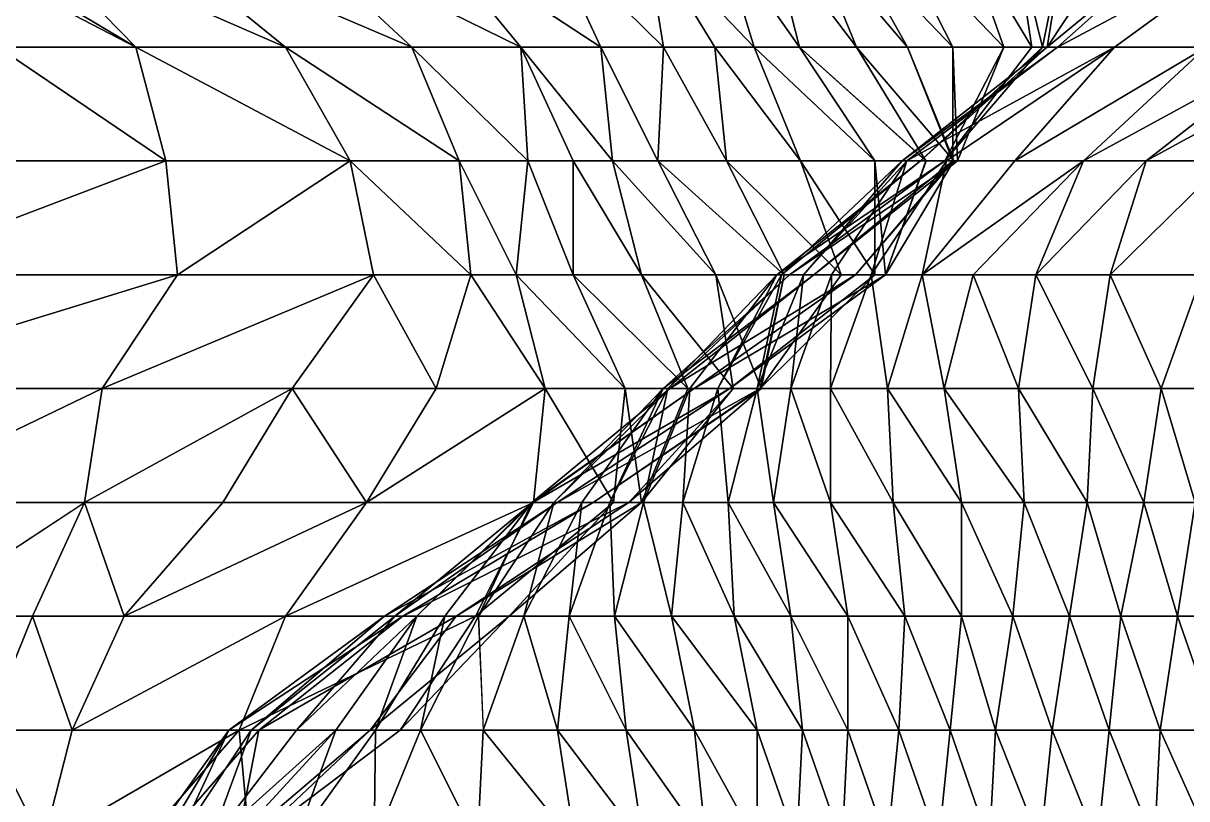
# Model space of a CAD drawing. Header units: metres. Extents: x -137 to 231, y -240 to 234.
# Drawn here: x 75.1 to 136.5, y -75.6 to -34.7 of the extents above; entities that cross this region are included whole.
import ezdxf

# ---------------------------------------------------------------- set-up
doc = ezdxf.new("R2010")
doc.units = ezdxf.units.M

msp = doc.modelspace()

# ---------------------------------------------------------------- linework, layer by layer
for points in [[(81.074646, -36, -421.99994), (70.98799, -30, -427.8235), (69.51628, -30, -421.745), (69.51638, -29.9999, -421.7449)], [(81.074646, -36, -421.99994), (69.51628, -30, -421.745), (73.79547, -36, -419.27438), (73.79557, -35.9999, -419.2743)], [(75.21062, -30, -432.31375), (70.98799, -30, -427.8235), (81.074646, -36, -421.99994), (81.074745, -35.9999, -421.99985)], [(75.21062, -30, -432.31375), (81.074646, -36, -421.99994), (88.96513, -36, -424.3726), (88.96523, -35.9999, -424.3725)], [(81.572845, -30, -435.56873), (75.21062, -30, -432.31375), (88.96513, -36, -424.3726), (88.96523, -35.9999, -424.3725)], [(81.572845, -30, -435.56873), (88.96513, -36, -424.3726), (95.63301, -36, -427.45108), (95.63311, -35.9999, -427.451)], [(89.157684, -30, -438.11783), (81.572845, -30, -435.56873), (95.63301, -36, -427.45108), (95.63311, -35.9999, -427.451)], [(89.157684, -30, -438.11783), (95.63301, -36, -427.45108), (101.38393, -36, -431.05902), (101.384026, -35.9999, -431.05893)], [(96.436874, -30, -440.8434), (89.157684, -30, -438.11783), (101.38393, -36, -431.05902), (101.384026, -35.9999, -431.05893)], [(96.436874, -30, -440.8434), (101.38393, -36, -431.05902), (105.60652, -36, -435.5493), (105.60662, -35.9999, -435.5492)], [(102.79909, -30, -444.09836), (96.436874, -30, -440.8434), (105.60652, -36, -435.5493), (105.60662, -35.9999, -435.5492)], [(102.79909, -30, -444.09836), (105.60652, -36, -435.5493), (108.912186, -36, -440.56897), (108.912285, -35.9999, -440.56888)], [(107.938675, -30, -448.05923), (102.79909, -30, -444.09836), (108.912186, -36, -440.56897), (108.912285, -35.9999, -440.56888)], [(107.938675, -30, -448.05923), (113.68959, -36, -451.66714), (111.85564, -30, -452.72598), (111.855736, -29.9999, -452.7259)], [(107.938675, -30, -448.05923), (108.912186, -36, -440.56897), (111.60652, -36, -445.9416), (111.60662, -35.9999, -445.9415)], [(107.938675, -30, -448.05923), (111.60652, -36, -445.9416), (113.68959, -36, -451.66714), (113.68969, -35.9999, -451.66705)], [(111.85564, -30, -452.72598), (116.07826, -36, -457.21625), (114.55, -30, -458.0986), (114.5501, -29.9999, -458.0985)], [(111.85564, -30, -452.72598), (113.68959, -36, -451.66714), (116.07826, -36, -457.21625), (116.07836, -35.9999, -457.21616)], [(114.55, -30, -458.0986), (119.07826, -36, -462.41238), (116.63301, -30, -463.82416), (116.63311, -29.9999, -463.82407)], [(114.55, -30, -458.0986), (116.07826, -36, -457.21625), (119.07826, -36, -462.41238), (119.07836, -35.9999, -462.4123)], [(116.63301, -30, -463.82416), (121.7726, -36, -467.78503), (118.410385, -30, -469.7262), (118.410484, -29.9999, -469.7261)], [(116.63301, -30, -463.82416), (119.07826, -36, -462.41238), (121.7726, -36, -467.78503), (121.7727, -35.9999, -467.78494)], [(118.410385, -30, -469.7262), (124.1613, -36, -473.3341), (121.10475, -30, -475.09882), (121.10485, -29.9999, -475.09872)], [(118.410385, -30, -469.7262), (121.7726, -36, -467.78503), (124.1613, -36, -473.3341), (124.1614, -35.9999, -473.334)], [(121.10475, -30, -475.09882), (126.85564, -36, -478.70676), (124.71605, -30, -479.94205), (124.71615, -29.9999, -479.94196)], [(121.10475, -30, -475.09882), (124.1613, -36, -473.3341), (126.85564, -36, -478.70676), (126.855736, -35.9999, -478.70667)], [(124.71605, -30, -479.94205), (128.32738, -36, -484.78522), (127.410385, -30, -485.31464), (127.410484, -29.9999, -485.31454)], [(124.71605, -30, -479.94205), (126.85564, -36, -478.70676), (128.32738, -36, -484.78522), (128.32748, -35.9999, -484.78513)], [(127.410385, -30, -485.31464), (128.88213, -36, -491.39316), (130.10475, -30, -490.6873), (130.10486, -29.9999, -490.6872)], [(127.410385, -30, -485.31464), (128.32738, -36, -484.78522), (128.88213, -36, -491.39316), (128.88223, -35.9999, -491.39307)], [(130.10475, -30, -490.6873), (128.88213, -36, -491.39316), (129.13121, -36, -498.17752), (129.13132, -35.9999, -498.17743)], [(130.10475, -30, -490.6873), (129.13121, -36, -498.17752), (133.10475, -30, -495.88342), (133.10486, -29.9999, -495.88333)], [(129.13121, -36, -498.17752), (129.68596, -36, -504.78546), (136.41039, -30, -500.9031), (136.41049, -29.9999, -500.903)], [(129.13121, -36, -498.17752), (136.41039, -30, -500.9031), (133.10475, -30, -495.88342), (133.10486, -29.9999, -495.88333)], [(129.68596, -36, -504.78546), (132.68596, -36, -509.9816), (140.93867, -30, -505.2169), (140.93878, -29.9999, -505.2168)], [(129.68596, -36, -504.78546), (140.93867, -30, -505.2169), (136.41039, -30, -500.9031), (136.41049, -29.9999, -500.903)], [(140.93867, -30, -505.2169), (132.68596, -36, -509.9816), (137.51991, -36, -514.11896), (137.52002, -35.9999, -514.11884)], [(70.48981, -42, -414.2547), (82.659485, -42, -414.15677), (73.79547, -36, -419.27438), (73.79557, -35.9999, -419.2743)], [(81.074646, -36, -421.99994), (73.79547, -36, -419.27438), (82.659485, -42, -414.15677), (82.659584, -41.9999, -414.15668)], [(81.074646, -36, -421.99994), (82.659485, -42, -414.15677), (92.38393, -42, -415.47055), (92.384026, -41.9999, -415.47046)], [(88.96513, -36, -424.3726), (81.074646, -36, -421.99994), (92.38393, -42, -415.47055), (92.384026, -41.9999, -415.47046)], [(88.96513, -36, -424.3726), (92.38393, -42, -415.47055), (98.13484, -42, -419.07846), (98.13494, -41.9999, -419.07837)], [(95.63301, -36, -427.45108), (88.96513, -36, -424.3726), (98.13484, -42, -419.07846), (98.13494, -41.9999, -419.07837)], [(95.63301, -36, -427.45108), (98.13484, -42, -419.07846), (101.74614, -42, -423.92166), (101.74624, -41.9999, -423.92157)], [(101.38393, -36, -431.05902), (95.63301, -36, -427.45108), (101.74614, -42, -423.92166), (101.74624, -41.9999, -423.92157)], [(101.38393, -36, -431.05902), (106.21785, -42, -435.19635), (105.60652, -36, -435.5493), (105.60662, -35.9999, -435.5492)], [(101.38393, -36, -431.05902), (101.74614, -42, -423.92166), (104.13484, -42, -429.47076), (104.13494, -41.9999, -429.47067)], [(101.38393, -36, -431.05902), (104.13484, -42, -429.47076), (106.21785, -42, -435.19635), (106.21795, -41.9999, -435.19626)], [(105.60652, -36, -435.5493), (108.60652, -42, -440.74542), (108.912186, -36, -440.56897), (108.912285, -35.9999, -440.56888)], [(105.60652, -36, -435.5493), (106.21785, -42, -435.19635), (108.60652, -42, -440.74542), (108.60662, -41.9999, -440.74533)], [(108.912186, -36, -440.56897), (108.60652, -42, -440.74542), (112.21785, -42, -445.58865), (112.21795, -41.9999, -445.58856)], [(108.912186, -36, -440.56897), (112.21785, -42, -445.58865), (111.60652, -36, -445.9416), (111.60662, -35.9999, -445.9415)], [(111.60652, -36, -445.9416), (116.13484, -42, -450.25537), (113.68959, -36, -451.66714), (113.68969, -35.9999, -451.66705)], [(111.60652, -36, -445.9416), (112.21785, -42, -445.58865), (116.13484, -42, -450.25537), (116.13494, -41.9999, -450.25528)], [(113.68959, -36, -451.66714), (120.0518, -42, -454.92215), (116.07826, -36, -457.21625), (116.07836, -35.9999, -457.21616)], [(113.68959, -36, -451.66714), (116.13484, -42, -450.25537), (120.0518, -42, -454.92215), (120.0519, -41.9999, -454.92206)], [(116.07826, -36, -457.21625), (122.74614, -42, -460.29474), (119.07826, -36, -462.41238), (119.07836, -35.9999, -462.4123)], [(116.07826, -36, -457.21625), (120.0518, -42, -454.92215), (122.74614, -42, -460.29474), (122.74624, -41.9999, -460.29465)], [(119.07826, -36, -462.41238), (124.21785, -42, -466.37326), (121.7726, -36, -467.78503), (121.7727, -35.9999, -467.78494)], [(119.07826, -36, -462.41238), (122.74614, -42, -460.29474), (124.21785, -42, -466.37326), (124.21795, -41.9999, -466.37317)], [(122.46333, -42, -495.09903), (121.48982, -42, -502.5893), (129.13121, -36, -498.17752), (129.13132, -35.9999, -498.17743)], [(121.48982, -42, -502.5893), (121.73891, -42, -509.3737), (129.68596, -36, -504.78546), (129.68607, -35.9999, -504.78537)], [(121.48982, -42, -502.5893), (129.68596, -36, -504.78546), (129.13121, -36, -498.17752), (129.13132, -35.9999, -498.17743)], [(121.73891, -42, -509.3737), (123.821945, -42, -515.09924), (132.68596, -36, -509.9816), (132.68607, -35.9999, -509.9815)], [(121.73891, -42, -509.3737), (132.68596, -36, -509.9816), (129.68596, -36, -504.78546), (129.68607, -35.9999, -504.78537)], [(121.7726, -36, -467.78503), (124.1613, -42, -473.3341), (124.1613, -36, -473.3341), (124.1614, -35.9999, -473.334)], [(121.7726, -36, -467.78503), (124.21785, -42, -466.37326), (124.1613, -42, -473.3341), (124.1614, -41.9999, -473.334)], [(123.74251, -42, -487.43228), (122.46333, -42, -495.09903), (128.88213, -36, -491.39316), (128.88223, -35.9999, -491.39307)], [(122.46333, -42, -495.09903), (129.13121, -36, -498.17752), (128.88213, -36, -491.39316), (128.88223, -35.9999, -491.39307)], [(126.85564, -36, -478.70676), (123.74251, -42, -487.43228), (128.32738, -36, -484.78522), (128.32748, -35.9999, -484.78513)], [(123.74251, -42, -487.43228), (128.88213, -36, -491.39316), (128.32738, -36, -484.78522), (128.32748, -35.9999, -484.78513)], [(126.85564, -36, -478.70676), (124.410385, -42, -480.1185), (123.74251, -42, -487.43228), (123.74261, -41.9999, -487.4322)], [(132.68596, -36, -509.9816), (123.821945, -42, -515.09924), (127.43324, -42, -519.9425), (127.43334, -41.9999, -519.9424)], [(124.1613, -36, -473.3341), (124.410385, -42, -480.1185), (126.85564, -36, -478.70676), (126.855736, -35.9999, -478.70667)], [(124.1613, -36, -473.3341), (124.1613, -42, -473.3341), (124.410385, -42, -480.1185), (124.410484, -41.9999, -480.1184)], [(132.68596, -36, -509.9816), (127.43324, -42, -519.9425), (137.51991, -36, -514.11896), (137.52002, -35.9999, -514.11884)], [(137.51991, -36, -514.11896), (127.43324, -42, -519.9425), (131.04457, -42, -524.78564), (131.04468, -41.9999, -524.7855)], [(137.51991, -36, -514.11896), (131.04457, -42, -524.78564), (142.04817, -36, -518.43274), (142.04828, -35.9999, -518.4326)], [(142.04817, -36, -518.43274), (131.04457, -42, -524.78564), (134.3502, -42, -529.80536), (134.35031, -41.9999, -529.80524)], [(142.04817, -36, -518.43274), (134.3502, -42, -529.80536), (145.35384, -36, -523.4524), (145.35394, -35.9999, -523.4523)], [(145.35384, -36, -523.4524), (134.3502, -42, -529.80536), (138.57283, -42, -534.29565), (138.57294, -41.9999, -534.29553)], [(66.82193, -48, -416.37234), (83.2708, -48, -413.8038), (82.659485, -42, -414.15677), (82.659584, -41.9999, -414.15668)], [(66.82193, -48, -416.37234), (82.659485, -42, -414.15677), (70.48981, -42, -414.2547), (70.48991, -41.9999, -414.2546)], [(83.2708, -48, -413.8038), (92.38393, -42, -415.47055), (82.659485, -42, -414.15677), (82.659584, -41.9999, -414.15668)], [(83.2708, -48, -413.8038), (93.60654, -48, -414.76465), (92.38393, -42, -415.47055), (92.384026, -41.9999, -415.47046)], [(92.38393, -42, -415.47055), (98.74614, -48, -418.72552), (98.13484, -42, -419.07846), (98.13494, -41.9999, -419.07837)], [(92.38393, -42, -415.47055), (93.60654, -48, -414.76465), (98.74614, -48, -418.72552), (98.74624, -47.9999, -418.72543)], [(98.13484, -42, -419.07846), (101.13484, -48, -424.2746), (101.74614, -42, -423.92166), (101.74624, -41.9999, -423.92157)], [(98.13484, -42, -419.07846), (98.74614, -48, -418.72552), (101.13484, -48, -424.2746), (101.13494, -47.9999, -424.2745)], [(101.74614, -42, -423.92166), (101.13484, -48, -424.2746), (104.13484, -48, -429.47076), (104.13494, -47.9999, -429.47067)], [(101.74614, -42, -423.92166), (104.13484, -48, -429.47076), (104.13484, -42, -429.47076), (104.13494, -41.9999, -429.47067)], [(104.13484, -42, -429.47076), (107.74614, -48, -434.314), (106.21785, -42, -435.19635), (106.21795, -41.9999, -435.19626)], [(104.13484, -42, -429.47076), (104.13484, -48, -429.47076), (107.74614, -48, -434.314), (107.74624, -47.9999, -434.3139)], [(106.21785, -42, -435.19635), (111.6631, -48, -438.9807), (108.60652, -42, -440.74542), (108.60662, -41.9999, -440.74533)], [(106.21785, -42, -435.19635), (107.74614, -48, -434.314), (111.6631, -48, -438.9807), (111.6632, -47.9999, -438.98062)], [(108.60652, -42, -440.74542), (115.27443, -48, -443.82394), (112.21785, -42, -445.58865), (112.21795, -41.9999, -445.58856)], [(108.60652, -42, -440.74542), (111.6631, -48, -438.9807), (115.27443, -48, -443.82394), (115.27453, -47.9999, -443.82385)], [(112.21785, -42, -445.58865), (118.27443, -48, -449.02008), (116.13484, -42, -450.25537), (116.13494, -41.9999, -450.25528)], [(112.21785, -42, -445.58865), (115.27443, -48, -443.82394), (118.27443, -48, -449.02008), (118.27453, -47.9999, -449.02)], [(115.54637, -48, -485.23615), (114.878494, -48, -492.54993), (123.74251, -42, -487.43228), (123.74261, -41.9999, -487.4322)], [(114.878494, -48, -492.54993), (115.12758, -48, -499.33435), (122.46333, -42, -495.09903), (122.46343, -41.9999, -495.09894)], [(114.878494, -48, -492.54993), (122.46333, -42, -495.09903), (123.74251, -42, -487.43228), (123.74261, -41.9999, -487.4322)], [(115.12758, -48, -499.33435), (116.293655, -48, -505.5893), (121.48982, -42, -502.5893), (121.48992, -41.9999, -502.5892)], [(115.12758, -48, -499.33435), (121.48982, -42, -502.5893), (122.46333, -42, -495.09903), (122.46343, -41.9999, -495.09894)], [(116.82555, -48, -477.5694), (115.54637, -48, -485.23615), (124.410385, -42, -480.1185), (124.410484, -41.9999, -480.1184)], [(115.54637, -48, -485.23615), (123.74251, -42, -487.43228), (124.410385, -42, -480.1185), (124.410484, -41.9999, -480.1184)], [(116.13484, -42, -450.25537), (120.0518, -48, -454.92215), (120.0518, -42, -454.92215), (120.0519, -41.9999, -454.92206)], [(116.13484, -42, -450.25537), (118.27443, -48, -449.02008), (120.0518, -48, -454.92215), (120.0519, -47.9999, -454.92206)], [(116.293655, -48, -505.5893), (117.765366, -48, -511.66782), (121.73891, -42, -509.3737), (121.739006, -41.9999, -509.3736)], [(116.293655, -48, -505.5893), (121.73891, -42, -509.3737), (121.48982, -42, -502.5893), (121.48992, -41.9999, -502.5892)], [(119.02168, -48, -469.37326), (116.82555, -48, -477.5694), (124.1613, -42, -473.3341), (124.1614, -41.9999, -473.334)], [(116.82555, -48, -477.5694), (124.410385, -42, -480.1185), (124.1613, -42, -473.3341), (124.1614, -41.9999, -473.334)], [(121.73891, -42, -509.3737), (117.765366, -48, -511.66782), (119.848404, -48, -517.3934), (119.8485, -47.9999, -517.39325)], [(120.60652, -48, -461.53003), (119.02168, -48, -469.37326), (124.21785, -42, -466.37326), (124.21795, -41.9999, -466.37317)], [(119.02168, -48, -469.37326), (124.1613, -42, -473.3341), (124.21785, -42, -466.37326), (124.21795, -41.9999, -466.37317)], [(121.73891, -42, -509.3737), (119.848404, -48, -517.3934), (123.821945, -42, -515.09924), (123.822044, -41.9999, -515.0991)], [(123.821945, -42, -515.09924), (119.848404, -48, -517.3934), (122.54274, -48, -522.766), (122.54284, -47.9999, -522.76587)], [(120.0518, -42, -454.92215), (120.60652, -48, -461.53003), (122.74614, -42, -460.29474), (122.74624, -41.9999, -460.29465)], [(120.0518, -42, -454.92215), (120.0518, -48, -454.92215), (120.60652, -48, -461.53003), (120.60662, -47.9999, -461.52994)], [(120.60652, -48, -461.53003), (124.21785, -42, -466.37326), (122.74614, -42, -460.29474), (122.74624, -41.9999, -460.29465)], [(123.821945, -42, -515.09924), (122.54274, -48, -522.766), (127.43324, -42, -519.9425), (127.43334, -41.9999, -519.9424)], [(122.54274, -48, -522.766), (125.23711, -48, -528.1386), (131.04457, -42, -524.78564), (131.04468, -41.9999, -524.7855)], [(122.54274, -48, -522.766), (131.04457, -42, -524.78564), (127.43324, -42, -519.9425), (127.43334, -41.9999, -519.9424)], [(131.04457, -42, -524.78564), (125.23711, -48, -528.1386), (128.54274, -48, -533.1583), (128.54285, -47.9999, -533.1582)], [(131.04457, -42, -524.78564), (128.54274, -48, -533.1583), (134.3502, -42, -529.80536), (134.35031, -41.9999, -529.80524)], [(134.3502, -42, -529.80536), (128.54274, -48, -533.1583), (132.45973, -48, -537.8251), (132.45984, -47.9999, -537.82495)], [(134.3502, -42, -529.80536), (132.45973, -48, -537.8251), (138.57283, -42, -534.29565), (138.57294, -41.9999, -534.29553)], [(138.57283, -42, -534.29565), (132.45973, -48, -537.8251), (137.29366, -48, -541.9624), (137.29376, -47.9999, -541.9623)], [(63.765366, -54, -418.13705), (79.29727, -54, -416.09793), (83.2708, -48, -413.8038), (83.2709, -47.9999, -413.8037)], [(63.765366, -54, -418.13705), (83.2708, -48, -413.8038), (66.82193, -48, -416.37234), (66.82203, -47.9999, -416.37225)], [(79.29727, -54, -416.09793), (89.32738, -54, -417.23523), (93.60654, -48, -414.76465), (93.606636, -47.9999, -414.76456)], [(79.29727, -54, -416.09793), (93.60654, -48, -414.76465), (83.2708, -48, -413.8038), (83.2709, -47.9999, -413.8037)], [(93.60654, -48, -414.76465), (89.32738, -54, -417.23523), (96.912186, -54, -419.78436), (96.912285, -53.9999, -419.78427)], [(93.60654, -48, -414.76465), (96.912186, -54, -419.78436), (98.74614, -48, -418.72552), (98.74624, -47.9999, -418.72543)], [(98.74614, -48, -418.72552), (96.912186, -54, -419.78436), (102.6631, -54, -423.39224), (102.6632, -53.9999, -423.39215)], [(98.74614, -48, -418.72552), (102.6631, -54, -423.39224), (101.13484, -48, -424.2746), (101.13494, -47.9999, -424.2745)], [(101.13484, -48, -424.2746), (106.88573, -54, -427.88254), (104.13484, -48, -429.47076), (104.13494, -47.9999, -429.47067)], [(101.13484, -48, -424.2746), (102.6631, -54, -423.39224), (106.88573, -54, -427.88254), (106.885826, -53.9999, -427.88245)], [(104.13484, -48, -429.47076), (110.19139, -54, -432.90222), (107.74614, -48, -434.314), (107.74624, -47.9999, -434.3139)], [(104.13484, -48, -429.47076), (106.88573, -54, -427.88254), (110.19139, -54, -432.90222), (110.19149, -53.9999, -432.90213)], [(107.74614, -48, -434.314), (112.58006, -54, -438.45132), (111.6631, -48, -438.9807), (111.6632, -47.9999, -438.98062)], [(107.74614, -48, -434.314), (110.19139, -54, -432.90222), (112.58006, -54, -438.45132), (112.58016, -53.9999, -438.45123)], [(109.24071, -54, -475.02032), (108.878494, -54, -482.15762), (116.82555, -48, -477.5694), (116.825645, -47.9999, -477.5693)], [(108.878494, -54, -482.15762), (109.12758, -54, -488.94205), (115.54637, -48, -485.23615), (115.54647, -47.9999, -485.23605)], [(108.878494, -54, -482.15762), (115.54637, -48, -485.23615), (116.82555, -48, -477.5694), (116.825645, -47.9999, -477.5693)], [(109.12758, -54, -488.94205), (110.293655, -54, -495.197), (114.878494, -48, -492.54993), (114.87859, -47.9999, -492.54984)], [(109.12758, -54, -488.94205), (114.878494, -48, -492.54993), (115.54637, -48, -485.23615), (115.54647, -47.9999, -485.23605)], [(110.51991, -54, -467.35358), (109.24071, -54, -475.02032), (119.02168, -48, -469.37326), (119.02178, -47.9999, -469.37317)], [(109.24071, -54, -475.02032), (116.82555, -48, -477.5694), (119.02168, -48, -469.37326), (119.02178, -47.9999, -469.37317)], [(114.878494, -48, -492.54993), (110.293655, -54, -495.197), (111.765366, -54, -501.2755), (111.765465, -53.9999, -501.27542)], [(112.410385, -54, -459.3339), (110.51991, -54, -467.35358), (120.60652, -48, -461.53003), (120.60662, -47.9999, -461.52994)], [(110.51991, -54, -467.35358), (119.02168, -48, -469.37326), (120.60652, -48, -461.53003), (120.60662, -47.9999, -461.52994)], [(111.6631, -48, -438.9807), (114.0518, -54, -444.52982), (115.27443, -48, -443.82394), (115.27453, -47.9999, -443.82385)], [(111.6631, -48, -438.9807), (112.58006, -54, -438.45132), (114.0518, -54, -444.52982), (114.0519, -53.9999, -444.52972)], [(114.878494, -48, -492.54993), (111.765366, -54, -501.2755), (115.12758, -48, -499.33435), (115.12768, -47.9999, -499.33426)], [(115.12758, -48, -499.33435), (111.765366, -54, -501.2755), (113.848404, -54, -507.00107), (113.8485, -53.9999, -507.00098)], [(113.995224, -54, -451.4907), (112.410385, -54, -459.3339), (120.0518, -48, -454.92215), (120.0519, -47.9999, -454.92206)], [(112.410385, -54, -459.3339), (120.60652, -48, -461.53003), (120.0518, -48, -454.92215), (120.0519, -47.9999, -454.92206)], [(115.12758, -48, -499.33435), (113.848404, -54, -507.00107), (116.293655, -48, -505.5893), (116.293755, -47.9999, -505.5892)], [(116.293655, -48, -505.5893), (113.848404, -54, -507.00107), (115.62578, -54, -512.9031), (115.62588, -53.9999, -512.90295)], [(115.27443, -48, -443.82394), (113.995224, -54, -451.4907), (118.27443, -48, -449.02008), (118.27453, -47.9999, -449.02)], [(113.995224, -54, -451.4907), (120.0518, -48, -454.92215), (118.27443, -48, -449.02008), (118.27453, -47.9999, -449.02)], [(115.27443, -48, -443.82394), (114.0518, -54, -444.52982), (113.995224, -54, -451.4907), (113.99532, -53.9999, -451.4906)], [(116.293655, -48, -505.5893), (115.62578, -54, -512.9031), (117.765366, -48, -511.66782), (117.765465, -47.9999, -511.66772)], [(117.765366, -48, -511.66782), (115.62578, -54, -512.9031), (117.70882, -54, -518.62866), (117.708916, -53.9999, -518.62854)], [(117.765366, -48, -511.66782), (117.70882, -54, -518.62866), (119.848404, -48, -517.3934), (119.8485, -47.9999, -517.39325)], [(119.848404, -48, -517.3934), (117.70882, -54, -518.62866), (120.70882, -54, -523.8248), (120.708916, -53.9999, -523.8247)], [(119.848404, -48, -517.3934), (120.70882, -54, -523.8248), (122.54274, -48, -522.766), (122.54284, -47.9999, -522.76587)], [(122.54274, -48, -522.766), (120.70882, -54, -523.8248), (123.70882, -54, -529.021), (123.708916, -53.9999, -529.0209)], [(122.54274, -48, -522.766), (123.70882, -54, -529.021), (125.23711, -48, -528.1386), (125.237206, -47.9999, -528.1385)], [(125.23711, -48, -528.1386), (123.70882, -54, -529.021), (127.62578, -54, -533.68774), (127.62588, -53.9999, -533.6876)], [(125.23711, -48, -528.1386), (127.62578, -54, -533.68774), (128.54274, -48, -533.1583), (128.54285, -47.9999, -533.1582)], [(128.54274, -48, -533.1583), (127.62578, -54, -533.68774), (131.54274, -54, -538.3545), (131.54285, -53.9999, -538.3544)], [(128.54274, -48, -533.1583), (131.54274, -54, -538.3545), (132.45973, -48, -537.8251), (132.45984, -47.9999, -537.82495)], [(132.45973, -48, -537.8251), (131.54274, -54, -538.3545), (135.15407, -54, -543.19763), (135.15417, -53.9999, -543.1975)], [(132.45973, -48, -537.8251), (135.15407, -54, -543.19763), (137.29366, -48, -541.9624), (137.29376, -47.9999, -541.9623)], [(137.29366, -48, -541.9624), (135.15407, -54, -543.19763), (138.45973, -54, -548.2174), (138.45984, -53.9999, -548.2173)], [(66.82193, -60, -416.37234), (79.29727, -54, -416.09793), (63.765366, -54, -418.13705), (63.765465, -53.9999, -418.13696)], [(66.82193, -60, -416.37234), (78.38031, -60, -416.62735), (79.29727, -54, -416.09793), (79.29737, -53.9999, -416.09784)], [(78.38031, -60, -416.62735), (85.659485, -60, -419.3529), (89.32738, -54, -417.23523), (89.32748, -53.9999, -417.23514)], [(78.38031, -60, -416.62735), (89.32738, -54, -417.23523), (79.29727, -54, -416.09793), (79.29737, -53.9999, -416.09784)], [(89.32738, -54, -417.23523), (85.659485, -60, -419.3529), (93.24434, -60, -421.902), (93.24444, -59.9999, -421.90192)], [(89.32738, -54, -417.23523), (93.24434, -60, -421.902), (96.912186, -54, -419.78436), (96.912285, -53.9999, -419.78427)], [(93.24434, -60, -421.902), (102.0518, -60, -423.7452), (102.6631, -54, -423.39224), (102.6632, -53.9999, -423.39215)], [(93.24434, -60, -421.902), (102.6631, -54, -423.39224), (96.912186, -54, -419.78436), (96.912285, -53.9999, -419.78427)], [(102.01808, -60, -465.3339), (101.96153, -60, -472.29474), (110.51991, -54, -467.35358), (110.52001, -53.9999, -467.3535)], [(101.96153, -60, -472.29474), (103.12758, -60, -478.54974), (109.24071, -54, -475.02032), (109.24081, -53.9999, -475.02023)], [(101.96153, -60, -472.29474), (109.24071, -54, -475.02032), (110.51991, -54, -467.35358), (110.52001, -53.9999, -467.3535)], [(103.29726, -60, -457.66714), (102.01808, -60, -465.3339), (112.410385, -54, -459.3339), (112.410484, -53.9999, -459.3338)], [(102.01808, -60, -465.3339), (110.51991, -54, -467.35358), (112.410385, -54, -459.3339), (112.410484, -53.9999, -459.3338)], [(102.6631, -54, -423.39224), (102.0518, -60, -423.7452), (106.27443, -60, -428.23547), (106.27453, -59.9999, -428.23538)], [(102.6631, -54, -423.39224), (106.27443, -60, -428.23547), (106.88573, -54, -427.88254), (106.885826, -53.9999, -427.88245)], [(103.12758, -60, -478.54974), (104.59932, -60, -484.6282), (108.878494, -54, -482.15762), (108.87859, -53.9999, -482.15753)], [(103.12758, -60, -478.54974), (108.878494, -54, -482.15762), (109.24071, -54, -475.02032), (109.24081, -53.9999, -475.02023)], [(105.18776, -60, -449.6475), (103.29726, -60, -457.66714), (113.995224, -54, -451.4907), (113.99532, -53.9999, -451.4906)], [(103.29726, -60, -457.66714), (112.410385, -54, -459.3339), (113.995224, -54, -451.4907), (113.99532, -53.9999, -451.4906)], [(108.878494, -54, -482.15762), (104.59932, -60, -484.6282), (106.07103, -60, -490.70673), (106.07113, -59.9999, -490.70663)], [(107.07826, -60, -441.62778), (105.18776, -60, -449.6475), (114.0518, -54, -444.52982), (114.0519, -53.9999, -444.52972)], [(105.18776, -60, -449.6475), (113.995224, -54, -451.4907), (114.0518, -54, -444.52982), (114.0519, -53.9999, -444.52972)], [(108.878494, -54, -482.15762), (106.07103, -60, -490.70673), (109.12758, -54, -488.94205), (109.12768, -53.9999, -488.94196)], [(109.12758, -54, -488.94205), (106.07103, -60, -490.70673), (107.848404, -60, -496.60876), (107.8485, -59.9999, -496.60867)], [(106.88573, -54, -427.88254), (106.27443, -60, -428.23547), (107.74614, -60, -434.314), (107.74624, -59.9999, -434.3139)], [(106.88573, -54, -427.88254), (107.74614, -60, -434.314), (110.19139, -54, -432.90222), (110.19149, -53.9999, -432.90213)], [(107.74614, -60, -434.314), (107.07826, -60, -441.62778), (112.58006, -54, -438.45132), (112.58016, -53.9999, -438.45123)], [(107.07826, -60, -441.62778), (114.0518, -54, -444.52982), (112.58006, -54, -438.45132), (112.58016, -53.9999, -438.45123)], [(107.74614, -60, -434.314), (112.58006, -54, -438.45132), (110.19139, -54, -432.90222), (110.19149, -53.9999, -432.90213)], [(109.12758, -54, -488.94205), (107.848404, -60, -496.60876), (110.293655, -54, -495.197), (110.293755, -53.9999, -495.1969)], [(110.293655, -54, -495.197), (107.848404, -60, -496.60876), (109.93144, -60, -502.33435), (109.93154, -59.9999, -502.33426)], [(110.293655, -54, -495.197), (109.93144, -60, -502.33435), (111.765366, -54, -501.2755), (111.765465, -53.9999, -501.27542)], [(111.765366, -54, -501.2755), (109.93144, -60, -502.33435), (112.320114, -60, -507.88342), (112.32021, -59.9999, -507.88333)], [(111.765366, -54, -501.2755), (112.320114, -60, -507.88342), (113.848404, -54, -507.00107), (113.8485, -53.9999, -507.00098)], [(113.848404, -54, -507.00107), (112.320114, -60, -507.88342), (114.70882, -60, -513.4325), (114.708916, -59.9999, -513.4324)], [(113.848404, -54, -507.00107), (114.70882, -60, -513.4325), (115.62578, -54, -512.9031), (115.62588, -53.9999, -512.90295)], [(115.62578, -54, -512.9031), (114.70882, -60, -513.4325), (117.70882, -60, -518.62866), (117.708916, -59.9999, -518.62854)], [(115.62578, -54, -512.9031), (117.70882, -60, -518.62866), (117.70882, -54, -518.62866), (117.708916, -53.9999, -518.62854)], [(117.70882, -54, -518.62866), (121.01448, -60, -523.6483), (120.70882, -54, -523.8248), (120.708916, -53.9999, -523.8247)], [(117.70882, -54, -518.62866), (117.70882, -60, -518.62866), (121.01448, -60, -523.6483), (121.01458, -59.9999, -523.6482)], [(120.70882, -54, -523.8248), (124.62578, -60, -528.4916), (123.70882, -54, -529.021), (123.708916, -53.9999, -529.0209)], [(120.70882, -54, -523.8248), (121.01448, -60, -523.6483), (124.62578, -60, -528.4916), (124.62588, -59.9999, -528.49146)], [(123.70882, -54, -529.021), (127.93144, -60, -533.5112), (127.62578, -54, -533.68774), (127.62588, -53.9999, -533.6876)], [(123.70882, -54, -529.021), (124.62578, -60, -528.4916), (127.93144, -60, -533.5112), (127.93154, -59.9999, -533.5111)], [(127.62578, -54, -533.68774), (131.2371, -60, -538.53094), (131.54274, -54, -538.3545), (131.54285, -53.9999, -538.3544)], [(127.62578, -54, -533.68774), (127.93144, -60, -533.5112), (131.2371, -60, -538.53094), (131.23721, -59.9999, -538.5308)], [(131.54274, -54, -538.3545), (131.2371, -60, -538.53094), (134.2371, -60, -543.72705), (134.23721, -59.9999, -543.7269)], [(131.54274, -54, -538.3545), (134.2371, -60, -543.72705), (135.15407, -54, -543.19763), (135.15417, -53.9999, -543.1975)], [(135.15407, -54, -543.19763), (134.2371, -60, -543.72705), (136.93144, -60, -549.09973), (136.93155, -59.9999, -549.0996)], [(135.15407, -54, -543.19763), (136.93144, -60, -549.09973), (138.45973, -54, -548.2174), (138.45984, -53.9999, -548.2173)], [(69.26718, -66, -414.96057), (78.38031, -60, -416.62735), (66.82193, -60, -416.37234), (66.82203, -59.9999, -416.37225)], [(69.26718, -66, -414.96057), (75.62941, -66, -418.21558), (78.38031, -60, -416.62735), (78.38041, -59.9999, -416.62726)], [(78.38031, -60, -416.62735), (75.62941, -66, -418.21558), (80.46333, -66, -422.35287), (80.46343, -65.9999, -422.35278)], [(78.38031, -60, -416.62735), (80.46333, -66, -422.35287), (85.659485, -60, -419.3529), (85.659584, -59.9999, -419.3528)], [(80.46333, -66, -422.35287), (88.96513, -66, -424.3726), (93.24434, -60, -421.902), (93.24444, -59.9999, -421.90192)], [(80.46333, -66, -422.35287), (93.24434, -60, -421.902), (85.659485, -60, -419.3529), (85.659584, -59.9999, -419.3528)], [(88.96513, -66, -424.3726), (98.995224, -66, -425.50992), (102.0518, -60, -423.7452), (102.0519, -59.9999, -423.74512)], [(88.96513, -66, -424.3726), (102.0518, -60, -423.7452), (93.24434, -60, -421.902), (93.24444, -59.9999, -421.90192)], [(95.157684, -66, -448.51013), (94.18416, -66, -456.00043), (105.18776, -60, -449.6475), (105.18786, -59.9999, -449.6474)], [(94.18416, -66, -456.00043), (94.73891, -66, -462.6083), (103.29726, -60, -457.66714), (103.297356, -59.9999, -457.66705)], [(94.18416, -66, -456.00043), (103.29726, -60, -457.66714), (105.18776, -60, -449.6475), (105.18786, -59.9999, -449.6474)], [(94.73891, -66, -462.6083), (95.90497, -66, -468.8633), (102.01808, -60, -465.3339), (102.01818, -59.9999, -465.3338)], [(94.73891, -66, -462.6083), (102.01808, -60, -465.3339), (103.29726, -60, -457.66714), (103.297356, -59.9999, -457.66705)], [(97.96513, -66, -439.96106), (95.157684, -66, -448.51013), (107.07826, -60, -441.62778), (107.07836, -59.9999, -441.6277)], [(95.157684, -66, -448.51013), (105.18776, -60, -449.6475), (107.07826, -60, -441.62778), (107.07836, -59.9999, -441.6277)], [(95.90497, -66, -468.8633), (97.37669, -66, -474.9418), (101.96153, -60, -472.29474), (101.96163, -59.9999, -472.29465)], [(95.90497, -66, -468.8633), (101.96153, -60, -472.29474), (102.01808, -60, -465.3339), (102.01818, -59.9999, -465.3338)], [(101.96153, -60, -472.29474), (97.37669, -66, -474.9418), (99.15407, -66, -480.84384), (99.15417, -65.9999, -480.84375)], [(100.7726, -66, -431.41196), (97.96513, -66, -439.96106), (107.74614, -60, -434.314), (107.74624, -59.9999, -434.3139)], [(97.96513, -66, -439.96106), (107.07826, -60, -441.62778), (107.74614, -60, -434.314), (107.74624, -59.9999, -434.3139)], [(98.995224, -66, -425.50992), (100.7726, -66, -431.41196), (106.27443, -60, -428.23547), (106.27453, -59.9999, -428.23538)], [(98.995224, -66, -425.50992), (106.27443, -60, -428.23547), (102.0518, -60, -423.7452), (102.0519, -59.9999, -423.74512)], [(101.96153, -60, -472.29474), (99.15407, -66, -480.84384), (103.12758, -60, -478.54974), (103.12768, -59.9999, -478.54965)], [(103.12758, -60, -478.54974), (99.15407, -66, -480.84384), (101.54274, -66, -486.3929), (101.54284, -65.9999, -486.39282)], [(100.7726, -66, -431.41196), (107.74614, -60, -434.314), (106.27443, -60, -428.23547), (106.27453, -59.9999, -428.23538)], [(103.12758, -60, -478.54974), (101.54274, -66, -486.3929), (104.59932, -60, -484.6282), (104.59942, -59.9999, -484.6281)], [(104.59932, -60, -484.6282), (101.54274, -66, -486.3929), (103.93144, -66, -491.94205), (103.93154, -65.9999, -491.94196)], [(104.59932, -60, -484.6282), (103.93144, -66, -491.94205), (106.07103, -60, -490.70673), (106.07113, -59.9999, -490.70663)], [(106.07103, -60, -490.70673), (103.93144, -66, -491.94205), (106.320114, -66, -497.49112), (106.32021, -65.9999, -497.49103)], [(106.07103, -60, -490.70673), (106.320114, -66, -497.49112), (107.848404, -60, -496.60876), (107.8485, -59.9999, -496.60867)], [(107.848404, -60, -496.60876), (106.320114, -66, -497.49112), (109.320114, -66, -502.6873), (109.32021, -65.9999, -502.6872)], [(107.848404, -60, -496.60876), (109.320114, -66, -502.6873), (109.93144, -60, -502.33435), (109.93154, -59.9999, -502.33426)], [(109.93144, -60, -502.33435), (109.320114, -66, -502.6873), (112.62578, -66, -507.70694), (112.62588, -65.9999, -507.70685)], [(109.93144, -60, -502.33435), (112.62578, -66, -507.70694), (112.320114, -60, -507.88342), (112.32021, -59.9999, -507.88333)], [(112.320114, -60, -507.88342), (115.62578, -66, -512.9031), (114.70882, -60, -513.4325), (114.708916, -59.9999, -513.4324)], [(112.320114, -60, -507.88342), (112.62578, -66, -507.70694), (115.62578, -66, -512.9031), (115.62588, -65.9999, -512.90295)], [(114.70882, -60, -513.4325), (118.62578, -66, -518.09924), (117.70882, -60, -518.62866), (117.708916, -59.9999, -518.62854)], [(114.70882, -60, -513.4325), (115.62578, -66, -512.9031), (118.62578, -66, -518.09924), (118.62588, -65.9999, -518.0991)], [(117.70882, -60, -518.62866), (121.62578, -66, -523.2954), (121.01448, -60, -523.6483), (121.01458, -59.9999, -523.6482)], [(117.70882, -60, -518.62866), (118.62578, -66, -518.09924), (121.62578, -66, -523.2954), (121.62588, -65.9999, -523.2953)], [(121.01448, -60, -523.6483), (124.62578, -66, -528.4916), (124.62578, -60, -528.4916), (124.62588, -59.9999, -528.49146)], [(121.01448, -60, -523.6483), (121.62578, -66, -523.2954), (124.62578, -66, -528.4916), (124.62588, -65.9999, -528.49146)], [(124.62578, -60, -528.4916), (127.320114, -66, -533.8642), (127.93144, -60, -533.5112), (127.93154, -59.9999, -533.5111)], [(124.62578, -60, -528.4916), (124.62578, -66, -528.4916), (127.320114, -66, -533.8642), (127.32021, -65.9999, -533.8641)], [(127.93144, -60, -533.5112), (127.320114, -66, -533.8642), (130.32011, -66, -539.06036), (130.32022, -65.9999, -539.06024)], [(127.93144, -60, -533.5112), (130.32011, -66, -539.06036), (131.2371, -60, -538.53094), (131.23721, -59.9999, -538.5308)], [(131.2371, -60, -538.53094), (130.32011, -66, -539.06036), (133.01448, -66, -544.433), (133.01459, -65.9999, -544.43286)], [(131.2371, -60, -538.53094), (133.01448, -66, -544.433), (134.2371, -60, -543.72705), (134.23721, -59.9999, -543.7269)], [(134.2371, -60, -543.72705), (133.01448, -66, -544.433), (136.01448, -66, -549.62915), (136.01459, -65.9999, -549.629)], [(134.2371, -60, -543.72705), (136.01448, -66, -549.62915), (136.93144, -60, -549.09973), (136.93155, -59.9999, -549.0996)], [(136.93144, -60, -549.09973), (136.01448, -66, -549.62915), (138.70882, -66, -555.0017), (138.70892, -65.9999, -555.0016)], [(69.26718, -66, -414.96057), (73.18416, -72, -419.62735), (75.62941, -66, -418.21558), (75.62951, -65.9999, -418.21548)], [(75.62941, -66, -418.21558), (73.18416, -72, -419.62735), (77.71243, -72, -423.94113), (77.71253, -71.9999, -423.94104)], [(75.62941, -66, -418.21558), (77.71243, -72, -423.94113), (80.46333, -66, -422.35287), (80.46343, -65.9999, -422.35278)], [(77.71243, -72, -423.94113), (86.5199, -72, -425.78436), (88.96513, -66, -424.3726), (88.96523, -65.9999, -424.3725)], [(77.71243, -72, -423.94113), (88.96513, -66, -424.3726), (80.46333, -66, -422.35287), (80.46343, -65.9999, -422.35278)], [(87.572845, -72, -445.96106), (85.98799, -72, -453.80426), (95.157684, -66, -448.51013), (95.15778, -65.9999, -448.51004)], [(85.98799, -72, -453.80426), (87.15407, -72, -460.05923), (94.18416, -66, -456.00043), (94.18426, -65.9999, -456.00034)], [(85.98799, -72, -453.80426), (94.18416, -66, -456.00043), (95.157684, -66, -448.51013), (95.15778, -65.9999, -448.51004)], [(86.5199, -72, -425.78436), (95.0217, -72, -427.80402), (98.995224, -66, -425.50992), (98.99532, -65.9999, -425.50983)], [(86.5199, -72, -425.78436), (98.995224, -66, -425.50992), (88.96513, -66, -424.3726), (88.96523, -65.9999, -424.3725)], [(87.15407, -72, -460.05923), (89.542755, -72, -465.6083), (94.73891, -66, -462.6083), (94.739006, -65.9999, -462.60822)], [(87.15407, -72, -460.05923), (94.73891, -66, -462.6083), (94.18416, -66, -456.00043), (94.18426, -65.9999, -456.00034)], [(93.436874, -72, -435.64725), (87.572845, -72, -445.96106), (97.96513, -66, -439.96106), (97.96523, -65.9999, -439.96097)], [(87.572845, -72, -445.96106), (95.157684, -66, -448.51013), (97.96513, -66, -439.96106), (97.96523, -65.9999, -439.96097)], [(89.542755, -72, -465.6083), (91.62578, -72, -471.3339), (95.90497, -66, -468.8633), (95.90507, -65.9999, -468.86322)], [(89.542755, -72, -465.6083), (95.90497, -66, -468.8633), (94.73891, -66, -462.6083), (94.739006, -65.9999, -462.60822)], [(95.90497, -66, -468.8633), (91.62578, -72, -471.3339), (93.70882, -72, -477.05945), (93.708916, -71.9999, -477.05936)], [(95.0217, -72, -427.80402), (93.436874, -72, -435.64725), (100.7726, -66, -431.41196), (100.7727, -65.9999, -431.41187)], [(93.436874, -72, -435.64725), (97.96513, -66, -439.96106), (100.7726, -66, -431.41196), (100.7727, -65.9999, -431.41187)], [(95.90497, -66, -468.8633), (93.70882, -72, -477.05945), (97.37669, -66, -474.9418), (97.37679, -65.9999, -474.9417)], [(97.37669, -66, -474.9418), (93.70882, -72, -477.05945), (96.09749, -72, -482.60855), (96.09759, -71.9999, -482.60846)], [(95.0217, -72, -427.80402), (100.7726, -66, -431.41196), (98.995224, -66, -425.50992), (98.99532, -65.9999, -425.50983)], [(97.37669, -66, -474.9418), (96.09749, -72, -482.60855), (99.15407, -66, -480.84384), (99.15417, -65.9999, -480.84375)], [(99.15407, -66, -480.84384), (96.09749, -72, -482.60855), (99.40315, -72, -487.62823), (99.40325, -71.9999, -487.62814)], [(99.15407, -66, -480.84384), (99.40315, -72, -487.62823), (101.54274, -66, -486.3929), (101.54284, -65.9999, -486.39282)], [(101.54274, -66, -486.3929), (99.40315, -72, -487.62823), (103.320114, -72, -492.29498), (103.32021, -71.9999, -492.2949)], [(101.54274, -66, -486.3929), (103.320114, -72, -492.29498), (103.93144, -66, -491.94205), (103.93154, -65.9999, -491.94196)], [(103.93144, -66, -491.94205), (103.320114, -72, -492.29498), (106.93144, -72, -497.13818), (106.93154, -71.9999, -497.1381)], [(103.93144, -66, -491.94205), (106.93144, -72, -497.13818), (106.320114, -66, -497.49112), (106.32021, -65.9999, -497.49103)], [(106.320114, -66, -497.49112), (110.54274, -72, -501.98138), (109.320114, -66, -502.6873), (109.32021, -65.9999, -502.6872)], [(106.320114, -66, -497.49112), (106.93144, -72, -497.13818), (110.54274, -72, -501.98138), (110.54284, -71.9999, -501.9813)], [(109.320114, -66, -502.6873), (113.848404, -72, -507.00107), (112.62578, -66, -507.70694), (112.62588, -65.9999, -507.70685)], [(109.320114, -66, -502.6873), (110.54274, -72, -501.98138), (113.848404, -72, -507.00107), (113.8485, -71.9999, -507.00098)], [(112.62578, -66, -507.70694), (116.23711, -72, -512.5502), (115.62578, -66, -512.9031), (115.62588, -65.9999, -512.90295)], [(112.62578, -66, -507.70694), (113.848404, -72, -507.00107), (116.23711, -72, -512.5502), (116.237206, -71.9999, -512.55005)], [(115.62578, -66, -512.9031), (118.62578, -72, -518.09924), (118.62578, -66, -518.09924), (118.62588, -65.9999, -518.0991)], [(115.62578, -66, -512.9031), (116.23711, -72, -512.5502), (118.62578, -72, -518.09924), (118.62588, -71.9999, -518.0991)], [(118.62578, -66, -518.09924), (121.320114, -72, -523.4719), (121.62578, -66, -523.2954), (121.62588, -65.9999, -523.2953)], [(118.62578, -66, -518.09924), (118.62578, -72, -518.09924), (121.320114, -72, -523.4719), (121.32021, -71.9999, -523.4718)], [(121.62578, -66, -523.2954), (121.320114, -72, -523.4719), (124.01448, -72, -528.8445), (124.01458, -71.9999, -528.84436)], [(121.62578, -66, -523.2954), (124.01448, -72, -528.8445), (124.62578, -66, -528.4916), (124.62588, -65.9999, -528.49146)], [(124.62578, -66, -528.4916), (124.01448, -72, -528.8445), (126.40315, -72, -534.3936), (126.40325, -71.9999, -534.3935)], [(124.62578, -66, -528.4916), (126.40315, -72, -534.3936), (127.320114, -66, -533.8642), (127.32021, -65.9999, -533.8641)], [(127.320114, -66, -533.8642), (126.40315, -72, -534.3936), (129.40315, -72, -539.5898), (129.40326, -71.9999, -539.58966)], [(127.320114, -66, -533.8642), (129.40315, -72, -539.5898), (130.32011, -66, -539.06036), (130.32022, -65.9999, -539.06024)], [(130.32011, -66, -539.06036), (129.40315, -72, -539.5898), (132.40315, -72, -544.7859), (132.40326, -71.9999, -544.78577)], [(130.32011, -66, -539.06036), (132.40315, -72, -544.7859), (133.01448, -66, -544.433), (133.01459, -65.9999, -544.43286)], [(133.01448, -66, -544.433), (132.40315, -72, -544.7859), (135.09749, -72, -550.15857), (135.0976, -71.9999, -550.15845)], [(133.01448, -66, -544.433), (135.09749, -72, -550.15857), (136.01448, -66, -549.62915), (136.01459, -65.9999, -549.629)], [(136.01448, -66, -549.62915), (135.09749, -72, -550.15857), (138.09749, -72, -555.3547), (138.0976, -71.9999, -555.35455)], [(136.01448, -66, -549.62915), (138.09749, -72, -555.3547), (138.70882, -66, -555.0017), (138.70892, -65.9999, -555.0016)], [(73.18416, -72, -419.62735), (76.18416, -78, -424.8235), (77.71243, -72, -423.94113), (77.71253, -71.9999, -423.94104)], [(73.18416, -72, -419.62735), (73.79547, -78, -419.27438), (76.18416, -78, -424.8235), (76.18426, -77.9999, -424.8234)], [(76.18416, -78, -424.8235), (81.323746, -78, -428.78436), (86.5199, -72, -425.78436), (86.52, -71.9999, -425.78427)], [(76.18416, -78, -424.8235), (86.5199, -72, -425.78436), (77.71243, -72, -423.94113), (77.71253, -71.9999, -423.94104)], [(86.5199, -72, -425.78436), (81.323746, -78, -428.78436), (87.074646, -78, -432.39224), (87.074745, -77.9999, -432.39215)], [(82.37669, -78, -448.96106), (81.70882, -78, -456.27484), (85.98799, -72, -453.80426), (85.98809, -71.9999, -453.80417)], [(85.98799, -72, -453.80426), (81.70882, -78, -456.27484), (83.18053, -78, -462.35336), (83.180626, -77.9999, -462.35327)], [(86.40677, -78, -439.70605), (82.37669, -78, -448.96106), (87.572845, -72, -445.96106), (87.572945, -71.9999, -445.96097)], [(82.37669, -78, -448.96106), (85.98799, -72, -453.80426), (87.572845, -72, -445.96106), (87.572945, -71.9999, -445.96097)], [(85.98799, -72, -453.80426), (83.18053, -78, -462.35336), (87.15407, -72, -460.05923), (87.15417, -71.9999, -460.05914)], [(87.15407, -72, -460.05923), (83.18053, -78, -462.35336), (84.95792, -78, -468.25537), (84.958015, -77.9999, -468.25528)], [(87.15407, -72, -460.05923), (84.95792, -78, -468.25537), (89.542755, -72, -465.6083), (89.542854, -71.9999, -465.60822)], [(84.95792, -78, -468.25537), (86.12398, -78, -474.51038), (91.62578, -72, -471.3339), (91.62588, -71.9999, -471.3338)], [(84.95792, -78, -468.25537), (91.62578, -72, -471.3339), (89.542755, -72, -465.6083), (89.542854, -71.9999, -465.60822)], [(91.62578, -72, -471.3339), (86.12398, -78, -474.51038), (89.42963, -78, -479.53003), (89.429726, -77.9999, -479.52994)], [(87.074646, -78, -432.39224), (86.40677, -78, -439.70605), (93.436874, -72, -435.64725), (93.43697, -71.9999, -435.64716)], [(86.40677, -78, -439.70605), (87.572845, -72, -445.96106), (93.436874, -72, -435.64725), (93.43697, -71.9999, -435.64716)], [(86.5199, -72, -425.78436), (87.074646, -78, -432.39224), (95.0217, -72, -427.80402), (95.0218, -71.9999, -427.80392)], [(87.074646, -78, -432.39224), (93.436874, -72, -435.64725), (95.0217, -72, -427.80402), (95.0218, -71.9999, -427.80392)], [(91.62578, -72, -471.3339), (89.42963, -78, -479.53003), (93.70882, -72, -477.05945), (93.708916, -71.9999, -477.05936)], [(93.70882, -72, -477.05945), (89.42963, -78, -479.53003), (93.65225, -78, -484.02032), (93.65235, -77.9999, -484.02023)], [(93.70882, -72, -477.05945), (93.65225, -78, -484.02032), (96.09749, -72, -482.60855), (96.09759, -71.9999, -482.60846)], [(96.09749, -72, -482.60855), (93.65225, -78, -484.02032), (99.09749, -78, -487.8047), (99.09759, -77.9999, -487.8046)], [(96.09749, -72, -482.60855), (99.09749, -78, -487.8047), (99.40315, -72, -487.62823), (99.40325, -71.9999, -487.62814)], [(99.40315, -72, -487.62823), (99.09749, -78, -487.8047), (104.23711, -78, -491.76556), (104.237206, -77.9999, -491.76547)], [(99.40315, -72, -487.62823), (104.23711, -78, -491.76556), (103.320114, -72, -492.29498), (103.32021, -71.9999, -492.2949)], [(103.320114, -72, -492.29498), (107.848404, -78, -496.60876), (106.93144, -72, -497.13818), (106.93154, -71.9999, -497.1381)], [(103.320114, -72, -492.29498), (104.23711, -78, -491.76556), (107.848404, -78, -496.60876), (107.8485, -77.9999, -496.60867)], [(106.93144, -72, -497.13818), (111.15407, -78, -501.62845), (110.54274, -72, -501.98138), (110.54284, -71.9999, -501.9813)], [(106.93144, -72, -497.13818), (107.848404, -78, -496.60876), (111.15407, -78, -501.62845), (111.15417, -77.9999, -501.62836)], [(110.54274, -72, -501.98138), (113.848404, -78, -507.00107), (113.848404, -72, -507.00107), (113.8485, -71.9999, -507.00098)], [(110.54274, -72, -501.98138), (111.15407, -78, -501.62845), (113.848404, -78, -507.00107), (113.8485, -77.9999, -507.00098)], [(113.848404, -72, -507.00107), (115.93144, -78, -512.7267), (116.23711, -72, -512.5502), (116.237206, -71.9999, -512.55005)], [(113.848404, -72, -507.00107), (113.848404, -78, -507.00107), (115.93144, -78, -512.7267), (115.93154, -77.9999, -512.72656)], [(116.23711, -72, -512.5502), (115.93144, -78, -512.7267), (118.320114, -78, -518.27576), (118.32021, -77.9999, -518.27563)], [(116.23711, -72, -512.5502), (118.320114, -78, -518.27576), (118.62578, -72, -518.09924), (118.62588, -71.9999, -518.0991)], [(118.62578, -72, -518.09924), (118.320114, -78, -518.27576), (120.70882, -78, -523.8248), (120.708916, -77.9999, -523.8247)], [(118.62578, -72, -518.09924), (120.70882, -78, -523.8248), (121.320114, -72, -523.4719), (121.32021, -71.9999, -523.4718)], [(121.320114, -72, -523.4719), (120.70882, -78, -523.8248), (123.40315, -78, -529.19745), (123.40325, -77.9999, -529.1973)], [(121.320114, -72, -523.4719), (123.40315, -78, -529.19745), (124.01448, -72, -528.8445), (124.01458, -71.9999, -528.84436)], [(124.01448, -72, -528.8445), (123.40315, -78, -529.19745), (126.09749, -78, -534.57007), (126.09759, -77.9999, -534.56995)], [(124.01448, -72, -528.8445), (126.09749, -78, -534.57007), (126.40315, -72, -534.3936), (126.40325, -71.9999, -534.3935)], [(126.40315, -72, -534.3936), (126.09749, -78, -534.57007), (128.79185, -78, -539.94275), (128.79196, -77.9999, -539.9426)], [(126.40315, -72, -534.3936), (128.79185, -78, -539.94275), (129.40315, -72, -539.5898), (129.40326, -71.9999, -539.58966)], [(129.40315, -72, -539.5898), (128.79185, -78, -539.94275), (131.79185, -78, -545.13885), (131.79196, -77.9999, -545.13873)], [(129.40315, -72, -539.5898), (131.79185, -78, -545.13885), (132.40315, -72, -544.7859), (132.40326, -71.9999, -544.78577)], [(132.40315, -72, -544.7859), (131.79185, -78, -545.13885), (134.79185, -78, -550.335), (134.79196, -77.9999, -550.3349)], [(132.40315, -72, -544.7859), (134.79185, -78, -550.335), (135.09749, -72, -550.15857), (135.0976, -71.9999, -550.15845)], [(135.09749, -72, -550.15857), (134.79185, -78, -550.335), (137.79185, -78, -555.5311), (137.79196, -77.9999, -555.531)], [(135.09749, -72, -550.15857), (137.79185, -78, -555.5311), (138.09749, -72, -555.3547), (138.0976, -71.9999, -555.35455)]]:
    msp.add_3dface(points)

doc.saveas('drawing.dxf')
